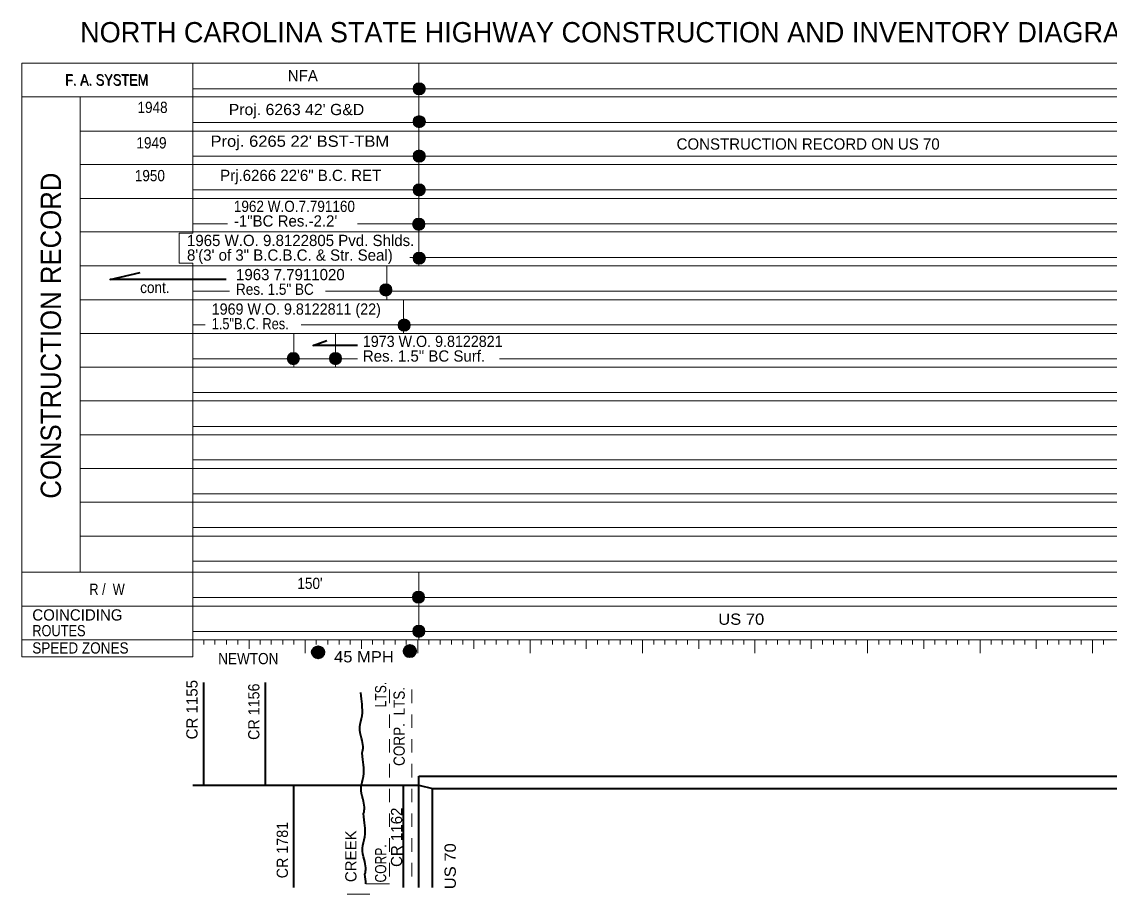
# Model space of a CAD drawing. Extents: x 313181 to 314865, y 216751 to 219227.
# Drawn here: x 313181 to 313190.67, y 216759.42 to 216767.18 of the extents above; entities that cross this region are included whole.
import ezdxf
from ezdxf.enums import TextEntityAlignment as Align

# ---------------------------------------------------------------- set-up
doc = ezdxf.new("R2010")
doc.units = 0
doc.header["$LTSCALE"] = 0.04
doc.linetypes.add('MEDIUM_DASHED', pattern=[4.5, 3, -1.5])
doc.layers.add('1', color=7, linetype='Continuous', lineweight=13)

msp = doc.modelspace()

# ---------------------------------------------------------------- hatches: boundary and pattern name
at = {"layer": '1'}
for points in [[(313184.5881, 216766.5821, 1), (313184.4793, 216766.5821, 1)], [(313184.5881, 216766.2907, 1), (313184.4793, 216766.2907, 1)], [(313184.5881, 216765.9851, 1), (313184.4793, 216765.9851, 1)], [(313184.5881, 216765.6842, 1), (313184.4793, 216765.6842, 1)], [(313184.5833, 216765.3785, 1), (313184.4745, 216765.3785, 1)], [(313184.5881, 216765.0776, 1), (313184.4793, 216765.0776, 1)], [(313184.2909, 216764.7948, 1), (313184.1821, 216764.7948, 1)], [(313184.4541, 216764.4827, 1), (313184.3453, 216764.4827, 1)], [(313183.4682, 216764.1847, 1), (313183.3593, 216764.1847, 1)], [(313183.8433, 216764.1847, 1), (313183.7344, 216764.1847, 1)], [(313184.5813, 216762.0641, 1), (313184.4725, 216762.0641, 1)], [(313184.5843, 216761.7613, 1), (313184.4754, 216761.7613, 1)], [(313183.6881, 216761.574, 1), (313183.5793, 216761.574, 1)], [(313184.5047, 216761.585, 1), (313184.3959, 216761.585, 1)]]:
    msp.add_hatch(color=256, dxfattribs=at).paths.add_polyline_path(points)

# ---------------------------------------------------------------- linework, layer by layer
for p, q in [((313180.9981, 216766.8106), (313202.527, 216766.8106)), ((313180.9981, 216766.8106), (313180.9981, 216761.5342)), ((313184.5303, 216766.8106), (313184.5303, 216765.0077)), ((313182.5198, 216766.5822), (313202.527, 216766.5822)), ((313180.9981, 216766.5101), (313202.527, 216766.5101)), ((313181.5174, 216766.5101), (313181.5174, 216762.2866)), ((313182.5198, 216766.2842), (313202.527, 216766.2842)), ((313181.5174, 216766.2072), (313202.527, 216766.2072)), ((313182.5198, 216765.9837), (313202.527, 216765.9837)), ((313181.5174, 216765.9092), (313202.527, 216765.9092)), ((313182.5198, 216765.6856), (313202.527, 216765.6856)), ((313181.5174, 216765.6087), (313202.527, 216765.6087)), ((313182.5198, 216765.3827), (313182.8284, 216765.3827)), ((313183.9833, 216765.3827), (313202.527, 216765.3827)), ((313182.3971, 216765.0316), (313182.3971, 216765.2986)), ((313182.3971, 216765.2986), (313182.5198, 216765.2986)), ((313184.4513, 216765.0822), (313202.527, 216765.0822)), ((313181.5174, 216765.0077), (313202.527, 216765.0077)), ((313182.3971, 216765.0316), (313182.5198, 216765.0316)), ((313182.5198, 216761.5342), (313182.5198, 216765.0316)), ((313184.2443, 216765.0077), (313184.2443, 216764.7072)), ((313181.5174, 216764.7072), (313202.527, 216764.7072)), ((313182.5198, 216764.7842), (313182.8462, 216764.7842)), ((313183.7001, 216764.7842), (313202.527, 216764.7842)), ((313184.3938, 216764.7072), (313184.3938, 216764.4092)), ((313181.5174, 216764.4092), (313202.527, 216764.4092)), ((313182.5198, 216764.4837), (313182.6304, 216764.4837)), ((313183.4176, 216764.4092), (313183.4176, 216764.1087)), ((313183.4845, 216764.4837), (313202.527, 216764.4837)), ((313183.7903, 216764.4092), (313183.7903, 216764.1087)), ((313182.5198, 216764.1832), (313183.9858, 216764.1832)), ((313185.2463, 216764.1832), (313202.527, 216764.1832)), ((313181.5174, 216764.1087), (313202.527, 216764.1087)), ((313182.5198, 216763.8827), (313202.527, 216763.8827)), ((313181.5174, 216763.8082), (313202.527, 216763.8082)), ((313182.5198, 216763.5822), (313202.527, 216763.5822)), ((313181.5174, 216763.5077), (313202.527, 216763.5077)), ((313182.5198, 216763.2842), (313202.527, 216763.2842)), ((313181.5174, 216763.2072), (313202.527, 216763.2072)), ((313182.5198, 216762.9813), (313202.527, 216762.9813)), ((313181.5174, 216762.9092), (313202.527, 216762.9092)), ((313182.5198, 216762.6832), (313202.527, 216762.6832)), ((313181.5174, 216762.6063), (313202.527, 216762.6063)), ((313182.5198, 216762.3851), (313202.527, 216762.3851)), ((313180.9981, 216762.2866), (313202.527, 216762.2866)), ((313184.5303, 216762.2866), (313184.5303, 216761.6856)), ((313182.5198, 216762.0606), (313202.527, 216762.0606)), ((313182.5198, 216761.7601), (313202.527, 216761.7601)), ((313182.6183, 216761.6447), (313182.6183, 216761.6856)), ((313182.7169, 216761.6447), (313182.7169, 216761.6856)), ((313182.8203, 216761.6447), (313182.8203, 216761.6856)), ((313182.9188, 216761.6447), (313182.9188, 216761.6856)), ((313183.0198, 216761.6039), (313183.0198, 216761.6856)), ((313183.1183, 216761.6447), (313183.1183, 216761.6856)), ((313183.2169, 216761.6447), (313183.2169, 216761.6856)), ((313183.3203, 216761.6447), (313183.3203, 216761.6856)), ((313183.4188, 216761.6447), (313183.4188, 216761.6856)), ((313183.5198, 216761.5654), (313183.5198, 216761.6856)), ((313183.6183, 216761.6447), (313183.6183, 216761.6856)), ((313183.7193, 216761.6447), (313183.7193, 216761.6856)), ((313183.8203, 216761.6447), (313183.8203, 216761.6856)), ((313183.9188, 216761.6447), (313183.9188, 216761.6856)), ((313184.0198, 216761.6039), (313184.0198, 216761.6856)), ((313184.1183, 216761.6447), (313184.1183, 216761.6856)), ((313184.2193, 216761.6447), (313184.2193, 216761.6856)), ((313184.3203, 216761.6447), (313184.3203, 216761.6856)), ((313184.4188, 216761.6447), (313184.4188, 216761.6856)), ((313184.5198, 216761.5654), (313184.5198, 216761.6856)), ((313184.6183, 216761.6447), (313184.6183, 216761.6856)), ((313184.7193, 216761.6447), (313184.7193, 216761.6856)), ((313184.8203, 216761.6447), (313184.8203, 216761.6856)), ((313184.9212, 216761.6447), (313184.9212, 216761.6856)), ((313185.0198, 216761.6039), (313185.0198, 216761.6856)), ((313185.1183, 216761.6447), (313185.1183, 216761.6856)), ((313185.2193, 216761.6447), (313185.2193, 216761.6856)), ((313185.3203, 216761.6447), (313185.3203, 216761.6856)), ((313185.4212, 216761.6447), (313185.4212, 216761.6856)), ((313185.5198, 216761.5654), (313185.5198, 216761.6856)), ((313185.6183, 216761.6447), (313185.6183, 216761.6856)), ((313185.7193, 216761.6447), (313185.7193, 216761.6856)), ((313185.8203, 216761.6447), (313185.8203, 216761.6856)), ((313185.9212, 216761.6447), (313185.9212, 216761.6856)), ((313186.0198, 216761.6039), (313186.0198, 216761.6856)), ((313186.1207, 216761.6447), (313186.1207, 216761.6856)), ((313186.2193, 216761.6447), (313186.2193, 216761.6856)), ((313186.3203, 216761.6447), (313186.3203, 216761.6856)), ((313186.4212, 216761.6447), (313186.4212, 216761.6856)), ((313186.5198, 216761.5654), (313186.5198, 216761.6856)), ((313186.6207, 216761.6447), (313186.6207, 216761.6856)), ((313186.7193, 216761.6447), (313186.7193, 216761.6856)), ((313186.8203, 216761.6447), (313186.8203, 216761.6856)), ((313186.9212, 216761.6447), (313186.9212, 216761.6856)), ((313187.0198, 216761.6039), (313187.0198, 216761.6856)), ((313187.1207, 216761.6447), (313187.1207, 216761.6856)), ((313187.2193, 216761.6447), (313187.2193, 216761.6856)), ((313187.3227, 216761.6447), (313187.3227, 216761.6856)), ((313187.4212, 216761.6447), (313187.4212, 216761.6856)), ((313187.5198, 216761.5654), (313187.5198, 216761.6856)), ((313187.6207, 216761.6447), (313187.6207, 216761.6856)), ((313187.7193, 216761.6447), (313187.7193, 216761.6856)), ((313187.8227, 216761.6447), (313187.8227, 216761.6856)), ((313187.9212, 216761.6447), (313187.9212, 216761.6856)), ((313188.0198, 216761.6039), (313188.0198, 216761.6856)), ((313188.1207, 216761.6447), (313188.1207, 216761.6856)), ((313188.2193, 216761.6447), (313188.2193, 216761.6856)), ((313188.3227, 216761.6447), (313188.3227, 216761.6856)), ((313188.4212, 216761.6447), (313188.4212, 216761.6856)), ((313188.5222, 216761.5654), (313188.5222, 216761.6856)), ((313188.6207, 216761.6447), (313188.6207, 216761.6856)), ((313188.7193, 216761.6447), (313188.7193, 216761.6856)), ((313188.8227, 216761.6447), (313188.8227, 216761.6856)), ((313188.9212, 216761.6447), (313188.9212, 216761.6856)), ((313189.0222, 216761.6039), (313189.0222, 216761.6856)), ((313189.1207, 216761.6447), (313189.1207, 216761.6856)), ((313189.2193, 216761.6447), (313189.2193, 216761.6856)), ((313189.3227, 216761.6447), (313189.3227, 216761.6856)), ((313189.4212, 216761.6447), (313189.4212, 216761.6856)), ((313189.5222, 216761.5654), (313189.5222, 216761.6856)), ((313189.6207, 216761.6447), (313189.6207, 216761.6856)), ((313189.7193, 216761.6447), (313189.7193, 216761.6856)), ((313189.8227, 216761.6447), (313189.8227, 216761.6856)), ((313189.9212, 216761.6447), (313189.9212, 216761.6856)), ((313190.0222, 216761.6039), (313190.0222, 216761.6856)), ((313190.1207, 216761.6447), (313190.1207, 216761.6856)), ((313190.2217, 216761.6447), (313190.2217, 216761.6856)), ((313190.3227, 216761.6447), (313190.3227, 216761.6856)), ((313190.4212, 216761.6447), (313190.4212, 216761.6856)), ((313190.5222, 216761.5654), (313190.5222, 216761.6856)), ((313190.6207, 216761.6447), (313190.6207, 216761.6856)), ((313180.9981, 216761.5342), (313182.5198, 216761.5342)), ((313184.0595, 216759.5168), (313184.2693, 216759.5168)), ((313184.2605, 216759.5168), (313184.2693, 216759.5168)), ((313183.8928, 216759.4238), (313184.0938, 216759.4238))]:
    msp.add_line(p, q, dxfattribs=at)
at = {"layer": '1', "lineweight": 35}
for p, q in [((313182.6183, 216760.3936), (313182.6183, 216761.3049)), ((313183.1669, 216760.3936), (313183.1669, 216761.3049)), ((313184.5303, 216759.4823), (313184.5303, 216760.4736)), ((313182.5198, 216760.3936), (313184.5303, 216760.3936)), ((313183.4188, 216759.4823), (313183.4188, 216760.3936)), ((313184.3938, 216759.4823), (313184.3938, 216760.3936)), ((313184.5303, 216760.3936), (313184.6512, 216760.3632)), ((313184.6512, 216760.3632), (313193.237, 216760.3632)), ((313184.6512, 216759.4823), (313184.6512, 216760.3632))]:
    msp.add_line(p, q, dxfattribs=at)
at = {"layer": '1', "linetype": 'MEDIUM_DASHED'}
for p, q in [((313184.2693, 216761.2421), (313184.2693, 216759.4823)), ((313184.4688, 216761.2421), (313184.4688, 216759.4823))]:
    msp.add_line(p, q, dxfattribs=at)
at = {"layer": '1'}
for points in [[(313182.5198, 216765.2986), (313182.5198, 216765.3073), (313182.5198, 216766.8106)], [(313181.5174, 216765.3106), (313182.415, 216765.3106), (313182.4736, 216765.3106), (313202.527, 216765.3106)], [(313180.9981, 216761.9837), (313182.5198, 216761.9837), (313202.527, 216761.9837)], [(313180.9981, 216761.6856), (313182.5198, 216761.6856), (313202.527, 216761.6856)]]:
    msp.add_lwpolyline(points, dxfattribs=at)
at = {"layer": '1', "lineweight": 35}
for points in [[(313182.8153, 216764.8878), (313181.7834, 216764.8878), (313182.0516, 216764.9495)], [(313183.9858, 216764.3001), (313183.5914, 216764.3001), (313183.7113, 216764.3465)], [(313184.5303, 216760.4736), (313192.1886, 216760.4736), (313193.237, 216760.4736)]]:
    msp.add_lwpolyline(points, dxfattribs=at)
at = {"layer": '1'}
for centre in [(313184.5337, 216766.5821), (313184.5337, 216766.2907), (313184.5337, 216765.9851), (313184.5337, 216765.6842), (313184.5289, 216765.3785), (313184.5337, 216765.0776), (313184.2365, 216764.7948), (313184.3997, 216764.4827), (313183.4138, 216764.1847), (313183.7889, 216764.1847), (313184.5269, 216762.0641), (313184.5298, 216761.7613)]:
    msp.add_circle(centre, 0.0544, dxfattribs=at)
at = {"layer": '1', "lineweight": 35}
for centre in [(313183.6337, 216761.574), (313184.4503, 216761.585)]:
    msp.add_circle(centre, 0.0544, dxfattribs=at)
for points in [[(313184.027, 216760.6792), (313184.0318, 216760.696), (313184.039, 216760.7345), (313184.0222, 216760.8066), (313183.9933, 216760.91), (313184.0318, 216761.0085), (313184.027, 216761.1143), (313184.0173, 216761.1744), (313184.0149, 216761.2177)], [(313184.0391, 216760.1407), (313184.0439, 216760.1575), (313184.0511, 216760.196), (313184.0343, 216760.2681), (313184.0054, 216760.3715), (313184.0439, 216760.47), (313184.0391, 216760.5758), (313184.0294, 216760.6359), (313184.027, 216760.6792)], [(313184.0512, 216759.6022), (313184.056, 216759.619), (313184.0632, 216759.6575), (313184.0464, 216759.7296), (313184.0175, 216759.833), (313184.056, 216759.9315), (313184.0512, 216760.0373), (313184.0415, 216760.0974), (313184.0391, 216760.1407)], [(313184.0595, 216759.5168), (313184.0565, 216759.5427), (313184.053, 216759.5699), (313184.0512, 216759.6022)]]:
    msp.add_open_spline(points, degree=3, dxfattribs=at)

# ---------------------------------------------------------------- texts
at = {"layer": '1'}
for s, height, p in [('NORTH CAROLINA STATE HIGHWAY CONSTRUCTION AND INVENTORY DIAGRAM', 0.1801, (313181.5174, 216766.9957)), ('NFA', 0.1, (313183.3643, 216766.6496)), ('CONSTRUCTION RECORD ON US 70', 0.1, (313186.8228, 216766.042)), ('Prj.6266 22\'6" B.C. RET', 0.1, (313182.7628, 216765.7631)), ('-1"BC Res.-2.2\'', 0.1, (313182.8847, 216765.3581)), ('1965 W.O. 9.8122805 Pvd. Shlds.', 0.1, (313182.4678, 216765.1848)), ('8\'(3\' of 3" B.C.B.C. & Str. Seal)', 0.1, (313182.4678, 216765.0548)), ('1963 7.7911020 ', 0.1, (313182.904, 216764.8814)), ('Res. 1.5" BC Surf.', 0.1, (313184.0321, 216764.1578)), ('COINCIDING', 0.09999, (313181.0919, 216761.8563))]:
    msp.add_text(s, height=height, dxfattribs=at).set_placement(p)
at = {"layer": '1', "width": 0.85}
for s, p in [('F. A. SYSTEM', (313181.753, 216766.6135)), ('F. A. SYSTEM', (313181.7578, 216766.6087)), ('R /  W', (313181.7566, 216762.0846))]:
    msp.add_text(s, height=0.1, dxfattribs=at).set_placement(p, align=Align.CENTER)
at = {"layer": '1'}
for s, height, width, p in [('1948', 0.1, 0.9, (313182.0277, 216766.3678)), ("Proj. 6263 42' G&D", 0.1, 1.05, (313182.8392, 216766.3487)), ('1949', 0.1, 0.9, (313182.0182, 216766.0525)), ("Proj. 6265 22' BST-TBM", 0.1, 1.1, (313182.6769, 216766.0669)), ('1950', 0.1, 0.9, (313182.0039, 216765.7612)), ('1962 W.O.7.791160', 0.1, 0.9, (313182.8847, 216765.4881)), ('cont.', 0.1, 0.9, (313182.0516, 216764.7669)), ('Res. 1.5" BC', 0.1, 0.9, (313182.904, 216764.7514)), ('1969 W.O. 9.8122811 (22)', 0.1, 0.95, (313182.688, 216764.5749)), ('1.5"B.C. Res.', 0.1, 0.85, (313182.688, 216764.4449)), ('1973 W.O. 9.8122821', 0.1, 0.95, (313184.0321, 216764.2878)), ("150'", 0.1, 0.9, (313183.4502, 216762.1368)), ('US 70', 0.1, 1.1, (313187.1934, 216761.8186)), ('ROUTES', 0.09999, 0.85, (313181.0919, 216761.7168)), ('SPEED ZONES', 0.1, 0.9, (313181.0919, 216761.563)), ('NEWTON', 0.1, 0.9, (313182.7459, 216761.4681)), ('45 MPH', 0.1, 1.1, (313183.7762, 216761.4845))]:
    msp.add_text(s, height=height, dxfattribs=dict(at, width=width)).set_placement(p)
at = {"layer": '1', "width": 0.95}
msp.add_text('CONSTRUCTION RECORD', height=0.1801, rotation=90, dxfattribs=at).set_placement((313181.3467, 216764.3887), align=Align.CENTER)
at = {"layer": '1'}
for s, p in [('CR 1155', (313182.5618, 216760.8002)), ('CR 1162', (313184.3821, 216759.6663)), ('CREEK', (313183.9755, 216759.5312))]:
    msp.add_text(s, height=0.1, rotation=90, dxfattribs=at).set_placement(p)
for s, width, p in [('CR 1156', 0.95, (313183.1121, 216760.7954)), ('CORP.                                         LTS.', 0.8, (313184.2403, 216759.5281)), ('CORP.  LTS.', 0.9, (313184.405, 216760.5641)), ('CR 1781', 0.95, (313183.3656, 216759.5654)), ('US 70', 1.1, (313184.8588, 216759.4681))]:
    msp.add_text(s, height=0.1, rotation=90, dxfattribs=dict(at, width=width)).set_placement(p)

doc.saveas('drawing.dxf')
